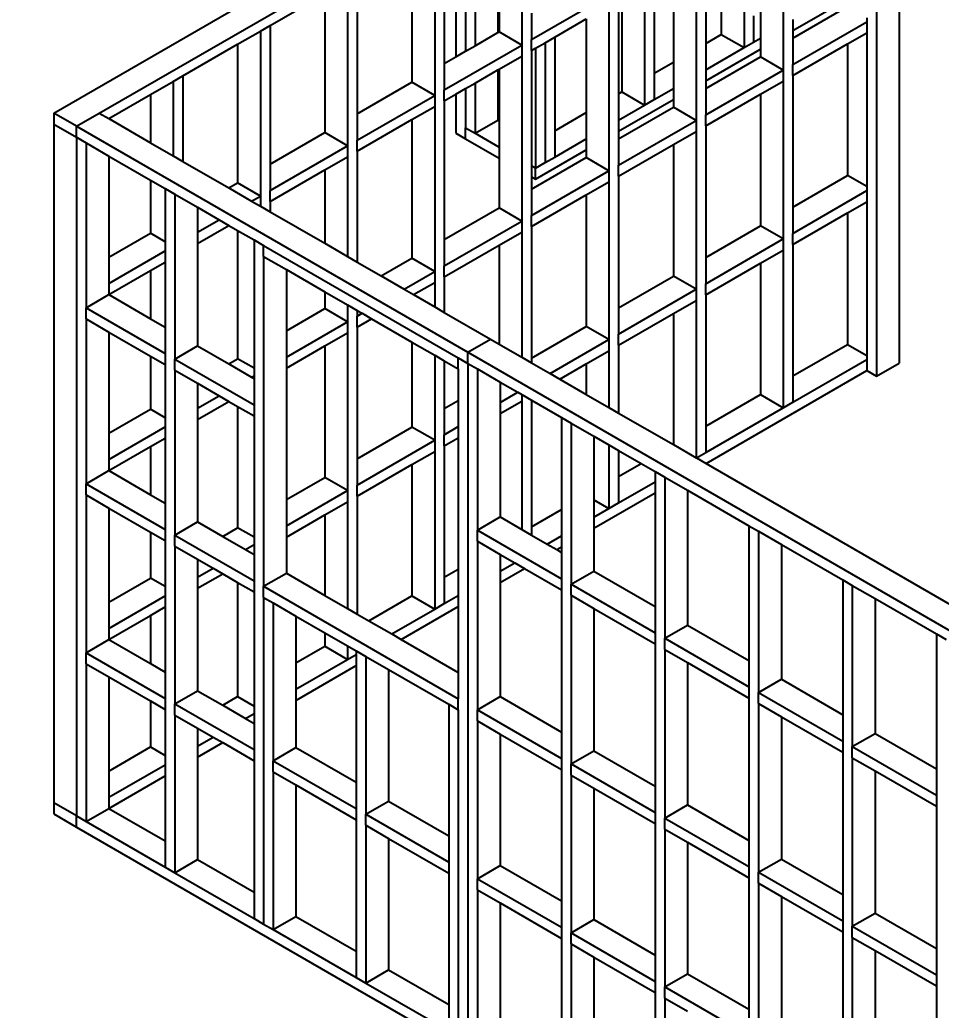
# Model space of a CAD drawing. Header units: millimetres. Extents: x 19458 to 19801, y 4351 to 4752.
# Drawn here: x 19520.504 to 19523.081, y 4519.779 to 4522.548 of the extents above; entities that cross this region are included whole.
import ezdxf

# ---------------------------------------------------------------- set-up
doc = ezdxf.new("R2010")
doc.units = ezdxf.units.MM
for name, color, linetype in [('cotas', 1, 'Continuous'), ('cotas @ 400', 1, 'Continuous'), ('cotas @ 500', 1, 'Continuous')]:
    doc.layers.add(name, color=color, linetype=linetype)
doc.styles.add('century gothic', font='GOTHIC.TTF')
doc.styles.add('COTAS SMC', font='GOTHIC.TTF')
doc.dimstyles.new('ANOTATIVE 100 SMCONSTRUCCIONES', dxfattribs={"dimscale": 0, "dimtxt": 0.18, "dimasz": 0.15, "dimexe": 0.18, "dimexo": 0.09, "dimgap": 0.1, "dimtad": 1, "dimzin": 0, "dimdsep": 46, "dimtxsty": 'century gothic', "dimblk1": 'FLECHA1', "dimblk2": 'FLECHA1', "dimsah": 1, "dimcen": 0.18, "dimdle": 0.075, "dimclrd": 1, "dimclre": 1, "dimclrt": 2, "dimaunit": 1, "dimadec": 0, "dimazin": 0, "dimtfac": 0.75, "dimtix": 1, "dimtmove": 2, "dimatfit": 3, "dimfxl": 0.09, "dimtvp": 1.5, "dimtfill": 1, "dimtolj": 1, "dimtzin": 0, "dimarcsym": 0})
doc.dimstyles.new('PIES SMCONSTRUCCIONES', dxfattribs={"dimscale": 0, "dimtxt": 0.18, "dimasz": 0.2, "dimexe": 0.18, "dimexo": 0, "dimgap": 0.1, "dimtad": 1, "dimdec": 0, "dimlfac": 39.370079, "dimzin": 0, "dimdsep": 46, "dimlunit": 4, "dimtxsty": 'COTAS SMC', "dimblk1": 'FLECHA1', "dimblk2": 'FLECHA1', "dimsah": 1, "dimcen": 0.2, "dimdle": 0.075, "dimclrd": 1, "dimclre": 1, "dimclrt": 2, "dimaunit": 1, "dimadec": 0, "dimazin": 0, "dimtfac": 0.75, "dimtdec": 0, "dimtix": 1, "dimtmove": 2, "dimatfit": 3, "dimfxl": 0.09, "dimtvp": 1.5, "dimtfill": 1, "dimtolj": 1, "dimtzin": 0, "dimarcsym": 0})

# ---------------------------------------------------------------- blocks, each defined once
blk = doc.blocks.new('FLECHA1')
at = {"color": 4}
blk.add_line((-0.246176, -0.248081), (0.248081, 0.25), dxfattribs=at)
at = {"color": 1}
blk.add_line((-1, 0), (0.496162, 0), dxfattribs=at)
blk = doc.blocks.new('*D1729')
at = {"layer": 'cotas', "color": 1, "lineweight": -2, "transparency": 16777216}
for p, q in [((19614.326, 4625.8448), (19614.326, 4700.8448)), ((19570.9836, 4550.8448), (19524.326, 4550.8448)), ((19614.326, 4548.4298), (19614.326, 4550.8448)), ((19570.5339, 4548.4298), (19524.326, 4548.4298)), ((19614.326, 4473.4298), (19614.326, 4398.4298))]:
    blk.add_line(p, q, dxfattribs=at)
at = {"layer": 'Defpoints', "color": 0, "transparency": 16777216}
for p in [(19614.326, 4550.8448), (19615.9836, 4550.8448), (19615.5339, 4548.4298)]:
    blk.add_point(p, dxfattribs=at)
at = {"layer": 'cotas', "color": 1, "lineweight": -2, "transparency": 16777216, "xscale": 75, "yscale": 75, "zscale": 75}
for p, rotation in [((19614.326, 4550.8448), 270), ((19614.326, 4548.4298), 90)]:
    blk.add_blockref('FLECHA1', p, dxfattribs=dict(at, rotation=rotation))
at = {"layer": 'cotas', "color": 2, "transparency": 16777216, "insert": (19517.3376, 4549.6373), "char_height": 90, "attachment_point": 5, "rotation": 90, "style": 'century gothic', "bg_fill": 3, "box_fill_scale": 1.1, "bg_fill_color": 256, "bg_fill_true_color": 13158600, "bg_fill_transparency": 0}
blk.add_mtext('\\A1;2.42', dxfattribs=at)
blk = doc.blocks.new('*D1781')
at = {"layer": 'cotas', "color": 1, "lineweight": -2, "transparency": 16777216}
for p, q in [((19614.326, 4610.8448), (19614.326, 4670.8448)), ((19579.9836, 4550.8448), (19542.326, 4550.8448)), ((19614.326, 4548.4298), (19614.326, 4550.8448)), ((19579.5339, 4548.4298), (19542.326, 4548.4298)), ((19614.326, 4488.4298), (19614.326, 4428.4298))]:
    blk.add_line(p, q, dxfattribs=at)
at = {"layer": 'Defpoints', "color": 0, "transparency": 16777216}
for p in [(19614.326, 4550.8448), (19615.9836, 4550.8448), (19615.5339, 4548.4298)]:
    blk.add_point(p, dxfattribs=at)
at = {"layer": 'cotas', "color": 1, "lineweight": -2, "transparency": 16777216, "xscale": 60, "yscale": 60, "zscale": 60}
for p, rotation in [((19614.326, 4550.8448), 270), ((19614.326, 4548.4298), 90)]:
    blk.add_blockref('FLECHA1', p, dxfattribs=dict(at, rotation=rotation))
at = {"layer": 'cotas', "color": 2, "transparency": 16777216, "insert": (19536.7353, 4549.6373), "char_height": 72, "attachment_point": 5, "rotation": 90, "style": 'century gothic', "bg_fill": 3, "box_fill_scale": 1.1, "bg_fill_color": 256, "bg_fill_true_color": 13158600, "bg_fill_transparency": 0}
blk.add_mtext('\\A1;2.42', dxfattribs=at)
blk = doc.blocks.new('*D1784')
at = {"layer": 'cotas', "color": 1, "lineweight": -2, "transparency": 16777216}
for p, q in [((19620.0128, 4651.7533), (19620.0128, 4751.7533)), ((19620.4168, 4551.7533), (19530.0128, 4551.7533)), ((19620.0128, 4550.5333), (19620.0128, 4551.7533)), ((19620.4168, 4550.5333), (19530.0128, 4550.5333)), ((19620.0128, 4450.5333), (19620.0128, 4350.5333))]:
    blk.add_line(p, q, dxfattribs=at)
at = {"layer": 'Defpoints', "color": 0, "transparency": 16777216}
for p in [(19620.0128, 4551.7533), (19620.4168, 4551.7533), (19620.4168, 4550.5333)]:
    blk.add_point(p, dxfattribs=at)
at = {"layer": 'cotas', "color": 1, "lineweight": -2, "transparency": 16777216, "xscale": 100, "yscale": 100, "zscale": 100}
for p, rotation in [((19620.0128, 4551.7533), 270), ((19620.0128, 4550.5333), 90)]:
    blk.add_blockref('FLECHA1', p, dxfattribs=dict(at, rotation=rotation))
at = {"layer": 'cotas', "color": 2, "transparency": 16777216, "insert": (19523.8809, 4551.1433), "char_height": 90, "attachment_point": 5, "rotation": 90, "style": 'COTAS SMC', "bg_fill": 3, "box_fill_scale": 1.1, "bg_fill_color": 256, "bg_fill_true_color": 13158600, "bg_fill_transparency": 0}
blk.add_mtext("\\A1;4'", dxfattribs=at)
blk = doc.blocks.new('*D1834')
at = {"layer": 'cotas', "color": 1, "lineweight": -2, "transparency": 16777216}
for p, q in [((19620.0128, 4631.7533), (19620.0128, 4711.7533)), ((19620.4168, 4551.7533), (19548.0128, 4551.7533)), ((19620.0128, 4550.5333), (19620.0128, 4551.7533)), ((19620.4168, 4550.5333), (19548.0128, 4550.5333)), ((19620.0128, 4470.5333), (19620.0128, 4390.5333))]:
    blk.add_line(p, q, dxfattribs=at)
at = {"layer": 'Defpoints', "color": 0, "transparency": 16777216}
for p in [(19620.0128, 4551.7533), (19620.4168, 4551.7533), (19620.4168, 4550.5333)]:
    blk.add_point(p, dxfattribs=at)
at = {"layer": 'cotas', "color": 1, "lineweight": -2, "transparency": 16777216, "xscale": 80, "yscale": 80, "zscale": 80}
for p, rotation in [((19620.0128, 4551.7533), 270), ((19620.0128, 4550.5333), 90)]:
    blk.add_blockref('FLECHA1', p, dxfattribs=dict(at, rotation=rotation))
at = {"layer": 'cotas', "color": 2, "transparency": 16777216, "insert": (19543.1073, 4551.1433), "char_height": 72, "attachment_point": 5, "rotation": 90, "style": 'COTAS SMC', "bg_fill": 3, "box_fill_scale": 1.1, "bg_fill_color": 256, "bg_fill_true_color": 13158600, "bg_fill_transparency": 0}
blk.add_mtext("\\A1;4'", dxfattribs=at)
blk = doc.blocks.new('ISO GENERAL')
at = {"color": 250}
for p, q in [((-5.029, -0.3246), (-2.882, 0.9149)), ((-2.8552, 0.8683), (-2.8552, -1.0602)), ((-3.8471, 0.3267), (-3.8471, -0.1344)), ((-3.1159, 0.2567), (-3.1159, -0.2043)), ((-4.0045, 0.2358), (-4.0045, -0.1518)), ((-4.0639, 0.2015), (-4.0639, -0.1861)), ((-4.0314, 0.2203), (-4.0314, -0.1673)), ((-4.0908, 0.186), (-4.0908, -0.2751)), ((-3.2256, 0.1934), (-3.2256, -0.1417)), ((-4.1544, 0.1492), (-4.1544, -0.2384)), ((-3.2893, 0.1566), (-3.2893, -0.105)), ((-3.3596, 0.116), (-3.3596, -0.345)), ((-3.3327, 0.1315), (-3.3327, -0.1301)), ((-4.3077, 0.0608), (-4.3077, -0.3268)), ((-3.9776, 0.06), (-3.9776, -0.1363)), ((-3.4232, 0.0793), (-3.4232, -0.1823)), ((-2.7915, 0.0779), (-2.7915, -1.0235)), ((-4.3345, 0.0453), (-4.3345, -0.4158)), ((-3.5039, 0.0327), (-3.5039, -0.3024)), ((-3.477, 0.0482), (-3.477, -0.2134)), ((-4.5514, -0.0799), (-4.3982, 0.0085)), ((-4.3982, 0.0085), (-4.3982, -0.3791)), ((-3.914, 0.0233), (-3.914, -0.0995)), ((-3.9107, 0.0214), (-3.9107, -0.0976)), ((-3.8202, -0.1189), (-3.6033, 0.0063)), ((-3.6033, -0.0247), (-3.6033, -0.4858)), ((-3.5765, -0.0092), (-3.5765, -0.2708)), ((-3.5675, -0.004), (-3.5675, -0.2656)), ((-3.089, -0.0939), (-2.9358, -0.0054)), ((-3.089, -0.1153), (-2.9358, -0.0269)), ((-5.1562, -0.3246), (-4.6427, -0.0282)), ((-3.8202, -0.0454), (-3.8202, -0.1189)), ((-3.1988, -0.0527), (-3.1988, -0.1262)), ((-3.1795, -0.0416), (-3.1795, -0.1151)), ((-4.5783, -0.0955), (-4.5514, -0.0799)), ((-4.5514, -0.0799), (-4.5514, -0.4675)), ((-3.7552, -0.1124), (-3.667, -0.0614)), ((-3.667, -0.0614), (-3.667, -0.323)), ((-3.089, -0.0628), (-3.089, -0.0939)), ((-3.089, -0.1888), (-2.882, -0.0693)), ((-2.882, -0.0579), (-2.882, -0.0693)), ((-2.882, -0.0693), (-2.882, -0.1003)), ((-4.6419, -0.1322), (-4.5783, -0.0955)), ((-4.5783, -0.0955), (-4.5783, -0.5565)), ((-3.9776, -0.1363), (-3.914, -0.0995)), ((-3.914, -0.0995), (-3.9107, -0.0976)), ((-3.8471, -0.1344), (-3.9107, -0.0976)), ((-3.3327, -0.1301), (-3.2893, -0.105)), ((-3.2893, -0.105), (-3.2256, -0.1417)), ((-3.089, -0.0939), (-3.089, -0.1153)), ((-2.9358, -0.1314), (-2.882, -0.1003)), ((-2.882, -0.1003), (-2.882, -0.5301)), ((-4.7951, -0.2207), (-4.6419, -0.1322)), ((-4.6419, -0.1322), (-4.6419, -0.5198)), ((-4.0639, -0.2596), (-3.8471, -0.1344)), ((-4.0045, -0.1518), (-3.9776, -0.1363)), ((-3.8471, -0.1344), (-3.8471, -0.1654)), ((-3.8202, -0.1499), (-3.8202, -0.1189)), ((-3.809, -0.1434), (-3.7821, -0.1279)), ((-3.7821, -0.1279), (-3.7552, -0.1124)), ((-3.7821, -0.1279), (-3.7821, -0.463)), ((-3.7552, -0.1124), (-3.7552, -0.374)), ((-3.3327, -0.1301), (-3.3327, -0.2035)), ((-3.2256, -0.1417), (-3.1988, -0.1262)), ((-3.1988, -0.1262), (-3.1795, -0.1151)), ((-3.1795, -0.1151), (-3.1795, -0.1461)), ((-3.089, -0.1153), (-3.089, -0.1888)), ((-3.089, -0.2198), (-2.9358, -0.1314)), ((-2.9358, -0.1314), (-2.9358, -0.499)), ((-4.0314, -0.1673), (-4.0045, -0.1518)), ((-3.9107, -0.2021), (-3.8471, -0.1654)), ((-3.8471, -0.1654), (-3.8471, -0.6265)), ((-3.8202, -0.1499), (-3.809, -0.1434)), ((-3.8202, -0.1499), (-3.8202, -0.472)), ((-3.809, -0.1434), (-3.809, -0.4785)), ((-3.3327, -0.2035), (-3.2256, -0.1417)), ((-3.3327, -0.2346), (-3.1795, -0.1461)), ((-3.1795, -0.1461), (-3.1795, -0.1676)), ((-4.0639, -0.1861), (-4.0314, -0.1673)), ((-4.0639, -0.1861), (-4.0639, -0.2596)), ((-3.477, -0.2134), (-3.4232, -0.1823)), ((-3.4232, -0.1823), (-3.4232, -0.2558)), ((-3.3327, -0.256), (-3.1795, -0.1676)), ((-3.1159, -0.2043), (-3.1795, -0.1676)), ((-3.089, -0.2198), (-3.089, -0.1888)), ((-4.822, -0.2362), (-4.7951, -0.2207)), ((-4.7951, -0.2207), (-4.7951, -0.4596)), ((-3.9776, -0.2408), (-3.914, -0.204)), ((-3.914, -0.204), (-3.9107, -0.2021)), ((-3.914, -0.204), (-3.914, -0.3444)), ((-3.9107, -0.2021), (-3.9107, -0.3463)), ((-3.477, -0.2134), (-3.477, -0.2868)), ((-3.3327, -0.2035), (-3.3327, -0.2346)), ((-3.3327, -0.3295), (-3.1159, -0.2043)), ((-3.1159, -0.2043), (-3.1159, -0.2354)), ((-3.089, -0.2198), (-3.089, -0.5875)), ((-4.8856, -0.2729), (-4.822, -0.2362)), ((-4.822, -0.2362), (-4.822, -0.4441)), ((-4.3077, -0.3268), (-4.1544, -0.2384)), ((-4.0908, -0.2751), (-4.1544, -0.2384)), ((-4.0045, -0.2563), (-3.9776, -0.2408)), ((-3.9776, -0.2408), (-3.9776, -0.3811)), ((-3.3327, -0.2346), (-3.3327, -0.256)), ((-3.1795, -0.2721), (-3.1159, -0.2354)), ((-3.1159, -0.2354), (-3.1159, -0.6765)), ((-5.0021, -0.3402), (-4.8856, -0.2729)), ((-4.8856, -0.2729), (-4.8856, -0.4074)), ((-4.3077, -0.4003), (-4.0908, -0.2751)), ((-4.0908, -0.2751), (-4.0908, -0.3061)), ((-4.0639, -0.2906), (-4.0639, -0.2596)), ((-4.0639, -0.2906), (-4.0314, -0.2718)), ((-4.0314, -0.2718), (-4.0045, -0.2563)), ((-4.0314, -0.2718), (-4.0314, -0.3811)), ((-4.0045, -0.2563), (-4.0045, -0.3656)), ((-3.5765, -0.2708), (-3.5675, -0.2656)), ((-3.5765, -0.2708), (-3.5765, -0.3443)), ((-3.5675, -0.2656), (-3.5039, -0.3024)), ((-3.477, -0.2868), (-3.4232, -0.2558)), ((-3.4232, -0.2558), (-3.4232, -0.2868)), ((-3.3327, -0.256), (-3.3327, -0.3295)), ((-3.3327, -0.3606), (-3.1795, -0.2721)), ((-3.1795, -0.2721), (-3.1795, -0.6398)), ((-4.0639, -0.2906), (-4.0639, -0.6782)), ((-3.5765, -0.3753), (-3.4232, -0.2868)), ((-3.5765, -0.3443), (-3.5039, -0.3024)), ((-3.5039, -0.3024), (-3.477, -0.2868)), ((-3.4232, -0.2868), (-3.4232, -0.3083)), ((-5.0926, -0.3614), (-5.1562, -0.3246)), ((-5.1562, -0.3246), (-5.1562, -0.3557)), ((-5.0926, -0.3614), (-5.029, -0.3246)), ((-5.029, -0.3246), (-5.0021, -0.3402)), ((-4.3077, -0.3268), (-4.3077, -0.4003)), ((-4.1544, -0.3429), (-4.0908, -0.3061)), ((-4.0908, -0.3061), (-4.0908, -0.7672)), ((-3.7552, -0.374), (-3.667, -0.323)), ((-3.667, -0.323), (-3.667, -0.3965)), ((-3.5765, -0.3968), (-3.4232, -0.3083)), ((-3.3596, -0.345), (-3.4232, -0.3083)), ((-3.3327, -0.3606), (-3.3327, -0.3295)), ((-5.1562, -0.3557), (-5.0926, -0.3924)), ((-5.1562, -0.3557), (-5.1562, -2.2532)), ((-5.0021, -0.3402), (-4.8856, -0.4074)), ((-4.3077, -0.4313), (-4.1544, -0.3429)), ((-4.1544, -0.3429), (-4.1544, -0.7305)), ((-3.9776, -0.3811), (-3.914, -0.3444)), ((-3.914, -0.3444), (-3.9107, -0.3463)), ((-3.9107, -0.3463), (-3.9107, -0.4198)), ((-3.5765, -0.3443), (-3.5765, -0.3753)), ((-3.5765, -0.4702), (-3.3596, -0.345)), ((-3.3596, -0.345), (-3.3596, -0.3761)), ((-5.0926, -0.3924), (-5.0926, -0.3614)), ((-5.0926, -0.3614), (-3.998, -0.9934)), ((-4.5514, -0.4675), (-4.3982, -0.3791)), ((-4.3345, -0.4158), (-4.3982, -0.3791)), ((-4.0314, -0.3811), (-4.0045, -0.3967)), ((-4.0045, -0.3656), (-3.9776, -0.3811)), ((-4.0045, -0.3967), (-4.0045, -0.3656)), ((-3.9776, -0.3811), (-3.9107, -0.4198)), ((-3.7552, -0.374), (-3.7552, -0.4475)), ((-3.5765, -0.3753), (-3.5765, -0.3968)), ((-3.4232, -0.4128), (-3.3596, -0.3761)), ((-3.3596, -0.3761), (-3.3596, -0.8172)), ((-3.3327, -0.3606), (-3.3327, -0.7282)), ((-5.0926, -0.3924), (-5.0926, -2.2899)), ((-5.0926, -0.3924), (-5.0657, -0.4079)), ((-5.0657, -0.4079), (-5.0657, -0.869)), ((-5.0657, -0.4079), (-5.0021, -0.4447)), ((-4.8856, -0.4074), (-4.822, -0.4441)), ((-4.3077, -0.4313), (-4.3077, -0.4003)), ((-4.0045, -0.3967), (-3.9107, -0.4508)), ((-3.7552, -0.4475), (-3.667, -0.3965)), ((-3.667, -0.3965), (-3.667, -0.4275)), ((-3.5765, -0.3968), (-3.5765, -0.4702)), ((-3.5765, -0.5013), (-3.4232, -0.4128)), ((-3.4232, -0.4128), (-3.4232, -0.7805)), ((-4.5514, -0.541), (-4.3345, -0.4158)), ((-4.3345, -0.4158), (-4.3345, -0.4468)), ((-4.3077, -0.4313), (-4.3077, -0.7411)), ((-3.9107, -0.4198), (-3.9107, -0.4508)), ((-3.809, -0.5095), (-3.667, -0.4275)), ((-3.667, -0.4275), (-3.667, -0.449)), ((-5.0021, -0.4447), (-5.0021, -0.7277)), ((-5.0021, -0.4447), (-4.8856, -0.5119)), ((-4.822, -0.4441), (-4.7951, -0.4596)), ((-4.7951, -0.4596), (-4.6664, -0.534)), ((-4.5514, -0.4675), (-4.5514, -0.541)), ((-4.3982, -0.4836), (-4.3345, -0.4468)), ((-4.3345, -0.4468), (-4.3345, -0.7256)), ((-3.9107, -0.4508), (-3.9107, -0.5897)), ((-3.8202, -0.5375), (-3.667, -0.449)), ((-3.809, -0.4785), (-3.7821, -0.463)), ((-3.7821, -0.463), (-3.7552, -0.4475)), ((-3.6033, -0.4858), (-3.667, -0.449)), ((-3.5765, -0.5013), (-3.5765, -0.4702)), ((-4.5514, -0.572), (-4.3982, -0.4836)), ((-4.3982, -0.4836), (-4.3982, -0.6888)), ((-3.809, -0.4785), (-3.8202, -0.472)), ((-3.8202, -0.472), (-3.8202, -0.5031)), ((-3.8202, -0.611), (-3.6033, -0.4858)), ((-3.809, -0.5095), (-3.809, -0.4785)), ((-3.6033, -0.4858), (-3.6033, -0.5168)), ((-4.8856, -0.5119), (-4.8856, -0.6605)), ((-4.8856, -0.5119), (-4.8444, -0.5357)), ((-4.6664, -0.534), (-4.6419, -0.5198)), ((-4.5783, -0.5565), (-4.6419, -0.5198)), ((-3.8202, -0.5031), (-3.809, -0.5095)), ((-3.8202, -0.5031), (-3.8202, -0.5375)), ((-3.667, -0.5535), (-3.6033, -0.5168)), ((-3.6033, -0.5168), (-3.6033, -0.9579)), ((-3.5765, -0.5013), (-3.5765, -0.8689)), ((-3.089, -0.5875), (-2.9358, -0.499)), ((-2.882, -0.5301), (-2.9358, -0.499)), ((-4.8444, -0.5357), (-4.8175, -0.5512)), ((-4.8444, -0.5357), (-4.8444, -0.6843)), ((-4.8175, -0.5512), (-4.8175, -1.0123)), ((-4.8175, -0.5512), (-4.7539, -0.588)), ((-4.6664, -0.534), (-4.6028, -0.5707)), ((-4.5514, -0.572), (-4.5514, -0.541)), ((-3.8202, -0.5375), (-3.8202, -0.611)), ((-3.8202, -0.642), (-3.667, -0.5535)), ((-3.667, -0.5535), (-3.667, -0.9212)), ((-3.089, -0.661), (-2.882, -0.5415)), ((-2.882, -0.5301), (-2.882, -0.5415)), ((-2.882, -0.5415), (-2.882, -0.5725)), ((-4.6028, -0.5707), (-4.5783, -0.5565)), ((-4.6028, -0.5707), (-4.5783, -0.5848)), ((-4.5783, -0.5565), (-4.5783, -0.5848)), ((-4.5514, -0.572), (-4.5514, -0.6004)), ((-2.9358, -0.6036), (-2.882, -0.5725)), ((-2.882, -0.5725), (-2.882, -1.0023)), ((-4.7539, -0.588), (-4.7539, -0.6579)), ((-4.7539, -0.588), (-4.6933, -0.6229)), ((-4.5783, -0.5848), (-4.5514, -0.6004)), ((-4.5514, -0.6004), (-4.3982, -0.6888)), ((-4.0639, -0.6782), (-3.9107, -0.5897)), ((-3.8471, -0.6265), (-3.9107, -0.5897)), ((-3.089, -0.5875), (-3.089, -0.661)), ((-3.089, -0.692), (-2.9358, -0.6036)), ((-2.9358, -0.6036), (-2.9358, -0.9712)), ((-4.7539, -0.6579), (-4.6933, -0.6229)), ((-4.6933, -0.6229), (-4.6664, -0.6385)), ((-4.0639, -0.7517), (-3.8471, -0.6265)), ((-3.8471, -0.6265), (-3.8471, -0.6575)), ((-3.8202, -0.642), (-3.8202, -0.611)), ((-5.0021, -0.7277), (-4.8856, -0.6605)), ((-4.8444, -0.6843), (-4.8856, -0.6605)), ((-4.7539, -0.689), (-4.6664, -0.6385)), ((-4.7539, -0.6579), (-4.7539, -0.689)), ((-4.6664, -0.6385), (-4.6419, -0.6526)), ((-4.6419, -0.6526), (-4.6419, -1.0119)), ((-4.6419, -0.6526), (-4.5962, -0.679)), ((-3.9107, -0.6943), (-3.8471, -0.6575)), ((-3.8471, -0.6575), (-3.8471, -1.007)), ((-3.8202, -0.642), (-3.8202, -1.0097)), ((-3.3327, -0.7282), (-3.1795, -0.6398)), ((-3.1159, -0.6765), (-3.1795, -0.6398)), ((-3.089, -0.692), (-3.089, -0.661)), ((-4.8444, -0.6843), (-4.8444, -0.7102)), ((-4.7539, -0.689), (-4.7539, -0.9756)), ((-4.5962, -0.679), (-4.5693, -0.6945)), ((-4.5962, -0.679), (-4.5962, -1.0383)), ((-4.3982, -0.6888), (-4.3345, -0.7256)), ((-4.0639, -0.6782), (-4.0639, -0.7517)), ((-3.3327, -0.8017), (-3.1159, -0.6765)), ((-3.1159, -0.6765), (-3.1159, -0.7075)), ((-3.089, -0.692), (-3.089, -1.0597)), ((-5.0021, -0.8012), (-4.8444, -0.7102)), ((-4.8444, -0.7102), (-4.8444, -0.7412)), ((-4.5693, -0.6945), (-4.0249, -1.0089)), ((-4.5693, -0.7255), (-4.5693, -0.6945)), ((-4.0639, -0.7827), (-3.9107, -0.6943)), ((-3.9107, -0.6943), (-3.9107, -0.9703)), ((-3.1795, -0.7443), (-3.1159, -0.7075)), ((-3.1159, -0.7075), (-3.1159, -1.1487)), ((-5.0021, -0.7277), (-5.0021, -0.8012)), ((-4.8856, -0.765), (-4.8444, -0.7412)), ((-4.8444, -0.7412), (-4.8444, -0.9233)), ((-4.5693, -0.7255), (-4.5693, -1.6477)), ((-4.5693, -0.7255), (-4.5057, -0.7623)), ((-4.3345, -0.7256), (-4.3077, -0.7411)), ((-4.3077, -0.7411), (-4.2402, -0.78)), ((-4.2402, -0.78), (-4.1544, -0.7305)), ((-4.0908, -0.7672), (-4.1544, -0.7305)), ((-3.3327, -0.7282), (-3.3327, -0.8017)), ((-3.3327, -0.8327), (-3.1795, -0.7443)), ((-3.1795, -0.7443), (-3.1795, -1.1119)), ((-5.0021, -0.8323), (-4.8856, -0.765)), ((-4.8856, -0.765), (-4.8856, -0.8995)), ((-4.5057, -0.7623), (-4.5057, -0.9333)), ((-4.5057, -0.7623), (-4.3982, -0.8244)), ((-4.1766, -0.8167), (-4.0908, -0.7672)), ((-4.0908, -0.7672), (-4.0908, -0.7982)), ((-4.0639, -0.7827), (-4.0639, -0.7517)), ((-5.0021, -0.8012), (-5.0021, -0.8323)), ((-4.2402, -0.78), (-4.1766, -0.8167)), ((-4.1497, -0.8323), (-4.0908, -0.7982)), ((-4.0908, -0.7982), (-4.0908, -0.8663)), ((-4.0639, -0.7827), (-4.0639, -0.8818)), ((-3.5765, -0.8689), (-3.4232, -0.7805)), ((-3.3596, -0.8172), (-3.4232, -0.7805)), ((-3.3327, -0.8327), (-3.3327, -0.8017)), ((-4.3982, -0.8244), (-4.3982, -0.8712)), ((-4.3982, -0.8244), (-4.3345, -0.8611)), ((-4.1766, -0.8167), (-4.1497, -0.8323)), ((-3.5765, -0.9424), (-3.3596, -0.8172)), ((-3.3596, -0.8172), (-3.3596, -0.8483)), ((-5.0657, -0.869), (-5.0021, -0.8323)), ((-5.0021, -0.8323), (-4.8856, -0.8995)), ((-4.1497, -0.8323), (-4.0908, -0.8663)), ((-3.4232, -0.885), (-3.3596, -0.8483)), ((-3.3596, -0.8483), (-3.3596, -1.2884)), ((-3.3327, -0.8327), (-3.3327, -1.2004)), ((-5.0657, -0.9), (-5.0657, -0.869)), ((-5.0657, -0.869), (-4.8444, -0.9968)), ((-4.5057, -0.9333), (-4.3982, -0.8712)), ((-4.3345, -0.9079), (-4.3982, -0.8712)), ((-4.3345, -0.8611), (-4.3345, -0.9079)), ((-4.3345, -0.8611), (-4.3077, -0.8766)), ((-4.3077, -0.8766), (-4.3077, -0.8924)), ((-4.3077, -0.8766), (-4.294, -0.8845)), ((-4.3077, -0.8924), (-4.294, -0.8845)), ((-4.294, -0.8845), (-4.2671, -0.9)), ((-4.0908, -0.8663), (-4.0639, -0.8818)), ((-4.0639, -0.8818), (-3.9343, -0.9566)), ((-3.5765, -0.8689), (-3.5765, -0.9424)), ((-3.5765, -0.9735), (-3.4232, -0.885)), ((-3.4232, -0.885), (-3.4232, -1.2517)), ((-5.0657, -0.9), (-5.0021, -0.9368)), ((-5.0657, -0.9), (-5.0657, -1.3611)), ((-4.8856, -0.8995), (-4.8444, -0.9233)), ((-4.5057, -1.0067), (-4.3345, -0.9079)), ((-4.3345, -0.9079), (-4.3345, -0.9389)), ((-4.3077, -0.9234), (-4.3077, -0.8924)), ((-4.3077, -0.9234), (-4.2671, -0.9)), ((-4.2671, -0.9), (-4.1544, -0.9651)), ((-5.0021, -0.9368), (-5.0021, -1.2198)), ((-5.0021, -0.9368), (-4.8856, -1.004)), ((-4.8444, -0.9233), (-4.8444, -0.9968)), ((-4.5057, -0.9333), (-4.5057, -1.0067)), ((-4.3982, -0.9757), (-4.3345, -0.9389)), ((-4.3345, -0.9389), (-4.3345, -1.3801)), ((-4.3077, -0.9234), (-4.3077, -1.2911)), ((-3.8202, -1.0097), (-3.667, -0.9212)), ((-3.6033, -0.9579), (-3.667, -0.9212)), ((-4.1544, -0.9651), (-4.1544, -1.2026)), ((-4.1544, -0.9651), (-4.0908, -1.0018)), ((-3.998, -0.9934), (-3.9343, -0.9566)), ((-3.9343, -0.9566), (-3.9107, -0.9703)), ((-3.7677, -1.0528), (-3.6033, -0.9579)), ((-3.6033, -0.9579), (-3.6033, -0.989)), ((-3.5765, -0.9735), (-3.5765, -0.9424)), ((-4.8444, -0.9968), (-4.8444, -1.0278)), ((-4.8175, -1.0123), (-4.7539, -0.9756)), ((-4.7539, -0.9756), (-4.6664, -1.0261)), ((-4.5057, -1.0378), (-4.3982, -0.9757)), ((-4.3982, -0.9757), (-4.3982, -1.3434)), ((-3.998, -1.0244), (-3.998, -0.9934)), ((-3.998, -0.9934), (-2.3985, -1.9168)), ((-3.9107, -0.9703), (-3.8471, -1.007)), ((-3.667, -1.0257), (-3.6033, -0.989)), ((-3.6033, -0.989), (-3.6033, -1.1477)), ((-3.5765, -0.9735), (-3.5765, -1.1632)), ((-3.089, -1.0597), (-2.9358, -0.9712)), ((-2.9358, -0.9712), (-2.882, -1.0023)), ((-4.8856, -1.004), (-4.8856, -1.1526)), ((-4.8856, -1.004), (-4.8444, -1.0278)), ((-4.8175, -1.0433), (-4.8175, -1.0123)), ((-4.8175, -1.0123), (-4.5962, -1.1401)), ((-4.6664, -1.0261), (-4.6419, -1.0119)), ((-4.5962, -1.0383), (-4.6419, -1.0119)), ((-4.5057, -1.0067), (-4.5057, -1.0378)), ((-4.0908, -1.0018), (-4.0639, -1.0173)), ((-4.0908, -1.0018), (-4.0908, -1.2394)), ((-4.0639, -1.0173), (-4.0249, -1.0399)), ((-4.0639, -1.0173), (-4.0639, -1.1504)), ((-4.0249, -1.0089), (-3.998, -1.0244)), ((-4.0249, -1.0399), (-4.0249, -1.0089)), ((-3.998, -1.0244), (-3.998, -2.9219)), ((-3.998, -1.0244), (-3.9711, -1.0399)), ((-3.8471, -1.007), (-3.8202, -1.0225)), ((-3.8202, -1.0097), (-3.8202, -1.0225)), ((-3.8202, -1.0225), (-3.7677, -1.0528)), ((-3.089, -1.1332), (-2.882, -1.0137)), ((-2.882, -1.0023), (-2.882, -1.0137)), ((-2.882, -1.0137), (-2.882, -1.0447)), ((-2.8552, -1.0602), (-2.7915, -1.0235)), ((-4.8444, -1.0278), (-4.8444, -1.1764)), ((-4.8175, -1.0433), (-4.7539, -1.0801)), ((-4.8175, -1.0433), (-4.8175, -1.5044)), ((-4.6664, -1.0261), (-4.6028, -1.0628)), ((-4.5962, -1.0383), (-4.5962, -1.059)), ((-4.5057, -1.0378), (-4.5057, -1.4054)), ((-4.0249, -1.0399), (-4.0249, -1.1278)), ((-3.9711, -1.0399), (-3.9075, -1.0766)), ((-3.9711, -1.0399), (-3.9711, -1.4906)), ((-3.7408, -1.0683), (-3.667, -1.0257)), ((-3.667, -1.0257), (-3.667, -1.111)), ((-3.3319, -1.3044), (-2.882, -1.0447)), ((-2.882, -1.0447), (-2.8552, -1.0602)), ((-4.6028, -1.0628), (-4.5962, -1.059)), ((-4.6028, -1.0628), (-4.5962, -1.0666)), ((-4.5962, -1.059), (-4.5962, -1.0666)), ((-4.5962, -1.0666), (-4.5962, -1.1401)), ((-3.9075, -1.0766), (-3.9075, -1.1335)), ((-3.9075, -1.0766), (-3.8582, -1.1051)), ((-3.7677, -1.0528), (-3.7408, -1.0683)), ((-3.7408, -1.0683), (-3.667, -1.111)), ((-3.089, -1.0597), (-3.089, -1.1332)), ((-4.7539, -1.0801), (-4.7539, -1.15)), ((-4.7539, -1.0801), (-4.6933, -1.1151)), ((-3.9075, -1.1335), (-3.8582, -1.1051)), ((-3.8582, -1.1051), (-3.8471, -1.1115)), ((-4.7539, -1.15), (-4.6933, -1.1151)), ((-4.7539, -1.1811), (-4.6664, -1.1306)), ((-4.6933, -1.1151), (-4.6664, -1.1306)), ((-4.6664, -1.1306), (-4.6419, -1.1447)), ((-4.0639, -1.1504), (-4.0249, -1.1278)), ((-4.0249, -1.1278), (-4.0249, -1.2013)), ((-3.9075, -1.1646), (-3.8471, -1.1297)), ((-3.9075, -1.1335), (-3.9075, -1.1646)), ((-3.8471, -1.1115), (-3.8471, -1.1297)), ((-3.8471, -1.1115), (-3.8202, -1.127)), ((-3.8471, -1.1297), (-3.8471, -1.4887)), ((-3.8202, -1.127), (-3.8202, -1.4818)), ((-3.8202, -1.127), (-3.7359, -1.1757)), ((-3.667, -1.111), (-3.6033, -1.1477)), ((-3.3327, -1.2004), (-3.1795, -1.1119)), ((-3.1795, -1.1119), (-3.1159, -1.1487)), ((-3.1159, -1.1487), (-3.089, -1.1332)), ((-5.0021, -1.2198), (-4.8856, -1.1526)), ((-4.8444, -1.1764), (-4.8856, -1.1526)), ((-4.7539, -1.15), (-4.7539, -1.1811)), ((-4.6419, -1.1447), (-4.6419, -1.4841)), ((-4.6419, -1.1447), (-4.5962, -1.1711)), ((-4.5962, -1.1401), (-4.5962, -1.1711)), ((-4.0639, -1.1504), (-4.0639, -1.2239)), ((-3.6033, -1.1477), (-3.5765, -1.1632)), ((-3.3327, -1.2739), (-3.1159, -1.1487)), ((-4.8444, -1.1764), (-4.8444, -1.2023)), ((-4.7539, -1.1811), (-4.7539, -1.4677)), ((-4.5962, -1.1711), (-4.5962, -1.5105)), ((-3.9075, -1.1646), (-3.9075, -1.4539)), ((-3.7359, -1.1757), (-3.709, -1.1912)), ((-3.7359, -1.1757), (-3.7359, -1.4332)), ((-3.5765, -1.1632), (-3.4232, -1.2517)), ((-5.0021, -1.2933), (-4.8444, -1.2023)), ((-4.8444, -1.2023), (-4.8444, -1.2333)), ((-4.3077, -1.2911), (-4.1544, -1.2026)), ((-4.0908, -1.2394), (-4.1544, -1.2026)), ((-4.0639, -1.2239), (-4.0249, -1.2013)), ((-4.0249, -1.2013), (-4.0249, -1.2323)), ((-3.709, -1.1912), (-3.6454, -1.228)), ((-3.709, -1.1912), (-3.709, -1.6419)), ((-3.3327, -1.2004), (-3.3327, -1.2739)), ((-5.0021, -1.2198), (-5.0021, -1.2933)), ((-4.8856, -1.2571), (-4.8444, -1.2333)), ((-4.8444, -1.2333), (-4.8444, -1.4154)), ((-4.3077, -1.3646), (-4.0908, -1.2394)), ((-4.0908, -1.2394), (-4.0908, -1.2704)), ((-4.0639, -1.2549), (-4.0639, -1.2239)), ((-4.0639, -1.2549), (-4.0249, -1.2323)), ((-4.0249, -1.2323), (-4.0249, -1.6)), ((-3.6454, -1.228), (-3.6454, -1.4058)), ((-3.6454, -1.228), (-3.6033, -1.2522)), ((-5.0021, -1.3244), (-4.8856, -1.2571)), ((-4.8856, -1.2571), (-4.8856, -1.3916)), ((-4.1544, -1.3071), (-4.0908, -1.2704)), ((-4.0908, -1.2704), (-4.0908, -1.7116)), ((-4.0639, -1.2549), (-4.0639, -1.6226)), ((-3.6033, -1.2522), (-3.6033, -1.4301)), ((-3.6033, -1.2522), (-3.5765, -1.2677)), ((-3.5765, -1.2677), (-3.5765, -1.3411)), ((-3.5765, -1.2677), (-3.5129, -1.3044)), ((-3.4232, -1.2517), (-3.3596, -1.2884)), ((-5.0021, -1.2933), (-5.0021, -1.3244)), ((-4.3077, -1.2911), (-4.3077, -1.3646)), ((-3.3596, -1.2884), (-3.3588, -1.2889)), ((-3.3588, -1.2889), (-3.3327, -1.2739)), ((-3.3588, -1.2889), (-3.3319, -1.3044)), ((-5.0657, -1.3611), (-5.0021, -1.3244)), ((-5.0021, -1.3244), (-4.8856, -1.3916)), ((-4.3077, -1.3956), (-4.1544, -1.3071)), ((-4.1544, -1.3071), (-4.1544, -1.6748)), ((-3.5765, -1.3411), (-3.5129, -1.3044)), ((-3.5129, -1.3044), (-3.4738, -1.327)), ((-3.4738, -1.327), (-3.4469, -1.3425)), ((-3.4738, -1.327), (-3.4738, -1.3553)), ((-3.3319, -1.3044), (-2.3349, -1.8801)), ((-4.5057, -1.4054), (-4.3982, -1.3434)), ((-4.3345, -1.3801), (-4.3982, -1.3434)), ((-3.5765, -1.3411), (-3.5765, -1.4146)), ((-3.5765, -1.4146), (-3.4738, -1.3553)), ((-3.4738, -1.3553), (-3.4738, -1.3864)), ((-3.4469, -1.3425), (-3.4469, -1.7932)), ((-3.4469, -1.3425), (-3.3833, -1.3793)), ((-5.0657, -1.3921), (-5.0657, -1.3611)), ((-5.0657, -1.3611), (-4.8444, -1.4889)), ((-4.5057, -1.4789), (-4.3345, -1.3801)), ((-4.3345, -1.3801), (-4.3345, -1.4111)), ((-4.3077, -1.3956), (-4.3077, -1.3646)), ((-3.3833, -1.3793), (-3.3833, -1.7565)), ((-3.3833, -1.3793), (-3.2117, -1.4784)), ((-5.0657, -1.3921), (-5.0021, -1.4289)), ((-5.0657, -1.3921), (-5.0657, -1.8333)), ((-4.8856, -1.3916), (-4.8444, -1.4154)), ((-4.5057, -1.4054), (-4.5057, -1.4789)), ((-4.3982, -1.4479), (-4.3345, -1.4111)), ((-4.3345, -1.4111), (-4.3345, -1.7098)), ((-4.3077, -1.3956), (-4.3077, -1.7253)), ((-3.6454, -1.4854), (-3.4738, -1.3864)), ((-3.6454, -1.4058), (-3.6033, -1.4301)), ((-3.6454, -1.4058), (-3.6454, -1.4544)), ((-3.4738, -1.3864), (-3.4738, -1.7042)), ((-5.0021, -1.4289), (-5.0021, -1.692)), ((-5.0021, -1.4289), (-4.8856, -1.4961)), ((-4.8444, -1.4154), (-4.8444, -1.4889)), ((-3.8202, -1.4818), (-3.7359, -1.4332)), ((-3.7359, -1.4332), (-3.7359, -1.5067)), ((-3.6454, -1.4544), (-3.6033, -1.4301)), ((-3.6033, -1.4301), (-3.5765, -1.4146)), ((-4.5057, -1.5099), (-4.3982, -1.4479)), ((-4.3982, -1.4479), (-4.3982, -1.673)), ((-3.9711, -1.4906), (-3.9075, -1.4539)), ((-3.9075, -1.4539), (-3.8471, -1.4887)), ((-3.6454, -1.4544), (-3.6454, -1.4854)), ((-4.8444, -1.4889), (-4.8444, -1.5199)), ((-4.8175, -1.5044), (-4.7539, -1.4677)), ((-4.7539, -1.4677), (-4.6837, -1.5082)), ((-4.6837, -1.5082), (-4.6419, -1.4841)), ((-4.5962, -1.5105), (-4.6419, -1.4841)), ((-4.5057, -1.4789), (-4.5057, -1.5099)), ((-3.9711, -1.4906), (-3.7359, -1.6264)), ((-3.9711, -1.5216), (-3.9711, -1.4906)), ((-3.8471, -1.4887), (-3.8202, -1.5043)), ((-3.8202, -1.4818), (-3.8202, -1.5043)), ((-3.6454, -1.4854), (-3.6454, -1.6052)), ((-3.2117, -1.4784), (-3.1848, -1.4939)), ((-3.2117, -1.4784), (-3.2117, -1.8556)), ((-3.1848, -1.4939), (-3.1848, -1.9446)), ((-3.1848, -1.4939), (-3.1212, -1.5306)), ((-4.8856, -1.4961), (-4.8856, -1.6248)), ((-4.8856, -1.4961), (-4.8444, -1.5199)), ((-4.8444, -1.5199), (-4.8444, -1.6486)), ((-4.8175, -1.5354), (-4.8175, -1.5044)), ((-4.8175, -1.5044), (-4.5962, -1.6322)), ((-4.6837, -1.5082), (-4.62, -1.5449)), ((-4.5962, -1.5105), (-4.5962, -1.5312)), ((-4.5057, -1.5099), (-4.5057, -1.6109)), ((-3.9711, -1.5216), (-3.9075, -1.5584)), ((-3.9711, -1.5216), (-3.9711, -1.9931)), ((-3.8202, -1.5043), (-3.776, -1.5298)), ((-3.776, -1.5298), (-3.7359, -1.5067)), ((-3.7359, -1.5067), (-3.7359, -1.5377)), ((-4.8175, -1.5354), (-4.7539, -1.5722)), ((-4.8175, -1.5354), (-4.8175, -1.9766)), ((-4.62, -1.5449), (-4.5962, -1.5312)), ((-4.62, -1.5449), (-4.5962, -1.5587)), ((-4.5962, -1.5312), (-4.5962, -1.5587)), ((-3.776, -1.5298), (-3.7491, -1.5453)), ((-3.7491, -1.5453), (-3.7359, -1.5377)), ((-3.7491, -1.5453), (-3.7359, -1.5529)), ((-3.7359, -1.5377), (-3.7359, -1.5529)), ((-3.1212, -1.5306), (-3.1212, -1.9078)), ((-3.1212, -1.5306), (-2.9496, -1.6297)), ((-4.7539, -1.5722), (-4.7539, -1.6222)), ((-4.7539, -1.5722), (-4.7105, -1.5972)), ((-4.5962, -1.5587), (-4.5962, -1.6322)), ((-3.9075, -1.5584), (-3.9075, -1.6057)), ((-3.9075, -1.5584), (-3.8665, -1.582)), ((-3.7359, -1.5529), (-3.7359, -1.6264)), ((-4.7539, -1.6222), (-4.7105, -1.5972)), ((-4.7105, -1.5972), (-4.6837, -1.6127)), ((-4.0639, -1.6226), (-4.0249, -1.6)), ((-4.0249, -1.6), (-4.0249, -1.6735)), ((-3.9075, -1.6057), (-3.8665, -1.582)), ((-3.9075, -1.6368), (-3.8396, -1.5976)), ((-3.9075, -1.6057), (-3.9075, -1.6368)), ((-3.8665, -1.582), (-3.8396, -1.5976)), ((-3.8396, -1.5976), (-3.7359, -1.6574)), ((-3.709, -1.6419), (-3.6454, -1.6052)), ((-3.6454, -1.6052), (-3.4738, -1.7042)), ((-5.0021, -1.692), (-4.8856, -1.6248)), ((-4.8444, -1.6486), (-4.8856, -1.6248)), ((-4.7539, -1.6532), (-4.6837, -1.6127)), ((-4.7539, -1.6222), (-4.7539, -1.6532)), ((-4.6837, -1.6127), (-4.6419, -1.6368)), ((-4.5962, -1.6322), (-4.5962, -1.6632)), ((-4.5693, -1.6477), (-4.5057, -1.6109)), ((-4.5057, -1.6109), (-4.3982, -1.673)), ((-4.0639, -1.6226), (-4.0639, -1.696)), ((-3.7359, -1.6264), (-3.7359, -1.6574)), ((-2.9496, -1.6297), (-2.9227, -1.6452)), ((-2.9496, -1.6297), (-2.9496, -2.0069)), ((-4.8444, -1.6486), (-4.8444, -1.6745)), ((-4.7539, -1.6532), (-4.7539, -1.9398)), ((-4.6419, -1.6368), (-4.6419, -1.9563)), ((-4.6419, -1.6368), (-4.5962, -1.6632)), ((-4.5693, -1.6477), (-4.0249, -1.962)), ((-4.5693, -1.6787), (-4.5693, -1.6477)), ((-3.9075, -1.6368), (-3.9075, -1.9563)), ((-3.7359, -1.6574), (-3.7359, -2.0554)), ((-3.709, -1.6419), (-3.4738, -1.7777)), ((-3.709, -1.6729), (-3.709, -1.6419)), ((-2.9227, -1.6452), (-2.9227, -2.0959)), ((-2.9227, -1.6452), (-2.8591, -1.6819)), ((-5.0021, -1.7655), (-4.8444, -1.6745)), ((-4.8444, -1.6745), (-4.8444, -1.7055)), ((-4.5962, -1.6632), (-4.5962, -1.9826)), ((-4.5693, -1.6787), (-4.5425, -1.6942)), ((-4.5693, -1.6787), (-4.5693, -2.5921)), ((-4.3982, -1.673), (-4.3345, -1.7098)), ((-4.2748, -1.7443), (-4.1544, -1.6748)), ((-4.1544, -1.6748), (-4.0908, -1.7116)), ((-4.0639, -1.696), (-4.0249, -1.6735)), ((-4.0249, -1.6735), (-4.0249, -1.7045)), ((-3.709, -1.6729), (-3.6454, -1.7097)), ((-3.709, -1.6729), (-3.709, -2.1444)), ((-2.8591, -1.6819), (-2.8591, -2.0592)), ((-2.8591, -1.6819), (-2.6875, -1.781)), ((-5.0021, -1.692), (-5.0021, -1.7655)), ((-4.8856, -1.7293), (-4.8444, -1.7055)), ((-4.8444, -1.7055), (-4.8444, -1.8876)), ((-4.5425, -1.6942), (-4.5425, -2.1354)), ((-4.5425, -1.6942), (-4.4788, -1.731)), ((-4.3345, -1.7098), (-4.3077, -1.7253)), ((-4.2111, -1.781), (-4.0908, -1.7116)), ((-4.1842, -1.7965), (-4.0249, -1.7045)), ((-4.0908, -1.7116), (-4.0639, -1.696)), ((-4.0249, -1.7045), (-4.0249, -1.8886)), ((-3.6454, -1.7097), (-3.6454, -2.1077)), ((-3.6454, -1.7097), (-3.4738, -1.8088)), ((-3.4738, -1.7042), (-3.4738, -1.7777)), ((-5.0021, -1.7965), (-4.8856, -1.7293)), ((-4.8856, -1.7293), (-4.8856, -1.8638)), ((-4.4788, -1.731), (-4.4788, -1.8621)), ((-4.4788, -1.731), (-4.3982, -1.7775)), ((-4.3077, -1.7253), (-4.2748, -1.7443)), ((-4.2748, -1.7443), (-4.2111, -1.781)), ((-5.0021, -1.7655), (-5.0021, -1.7965)), ((-3.4469, -1.7932), (-3.3833, -1.7565)), ((-3.3833, -1.7565), (-3.2117, -1.8556)), ((-5.0657, -1.8333), (-5.0021, -1.7965)), ((-5.0021, -1.7965), (-4.8856, -1.8638)), ((-4.3982, -1.7775), (-4.3982, -1.8155)), ((-4.3982, -1.7775), (-4.3345, -1.8143)), ((-4.2111, -1.781), (-4.1842, -1.7965)), ((-4.1842, -1.7965), (-4.0249, -1.8886)), ((-3.4738, -1.7777), (-3.4738, -1.8088)), ((-3.4469, -1.7932), (-3.2117, -1.9291)), ((-3.4469, -1.8243), (-3.4469, -1.7932)), ((-2.6875, -1.781), (-2.6606, -1.7965)), ((-2.6875, -1.781), (-2.6875, -2.1582)), ((-4.4788, -1.8621), (-4.3982, -1.8155)), ((-4.3982, -1.8155), (-4.3345, -1.8523)), ((-4.3345, -1.8143), (-4.3345, -1.8523)), ((-4.3345, -1.8143), (-4.3105, -1.8281)), ((-3.4738, -1.8088), (-3.4738, -2.2067)), ((-3.4469, -1.8243), (-3.3833, -1.861)), ((-3.4469, -1.8243), (-3.4469, -2.2957)), ((-5.0657, -1.8643), (-5.0657, -1.8333)), ((-5.0657, -1.8333), (-4.8444, -1.9611)), ((-4.4788, -1.9356), (-4.3345, -1.8523)), ((-4.3345, -1.8523), (-4.3105, -1.8384)), ((-4.3105, -1.8281), (-4.2837, -1.8437)), ((-4.3105, -1.8281), (-4.3105, -1.8384)), ((-4.3105, -1.8384), (-4.3105, -1.8695)), ((-4.2837, -1.8437), (-4.2837, -2.2848)), ((-4.2837, -1.8437), (-4.22, -1.8804)), ((-5.0657, -1.8643), (-5.0021, -1.9011)), ((-5.0657, -1.8643), (-5.0657, -2.3055)), ((-4.8856, -1.8638), (-4.8444, -1.8876)), ((-4.4788, -1.8621), (-4.4788, -1.9356)), ((-4.4788, -1.9666), (-4.3105, -1.8695)), ((-4.3105, -1.8695), (-4.3105, -2.1958)), ((-4.22, -1.8804), (-4.22, -2.2481)), ((-4.22, -1.8804), (-4.0517, -1.9776)), ((-3.3833, -1.861), (-3.3833, -2.259)), ((-3.3833, -1.861), (-3.2117, -1.9601)), ((-3.2117, -1.8556), (-3.2117, -1.9291)), ((-5.0021, -1.9011), (-5.0021, -2.1642)), ((-5.0021, -1.9011), (-4.8856, -1.9683)), ((-4.8444, -1.8876), (-4.8444, -1.9611)), ((-4.0249, -1.8886), (-4.0249, -1.962)), ((-3.1848, -1.9446), (-3.1212, -1.9078)), ((-3.1212, -1.9078), (-2.9496, -2.0069)), ((-4.4788, -1.9356), (-4.4788, -1.9666)), ((-3.2117, -1.9291), (-3.2117, -1.9601)), ((-4.8444, -1.9611), (-4.8444, -1.9921)), ((-4.8175, -1.9766), (-4.7539, -1.9398)), ((-4.7539, -1.9398), (-4.6837, -1.9804)), ((-4.6837, -1.9804), (-4.6419, -1.9563)), ((-4.6419, -1.9563), (-4.5962, -1.9826)), ((-4.0249, -1.9931), (-4.0249, -1.962)), ((-3.9711, -1.9931), (-3.9075, -1.9563)), ((-3.9075, -1.9563), (-3.7359, -2.0554)), ((-3.2117, -1.9601), (-3.2117, -2.358)), ((-3.1848, -1.9446), (-2.9496, -2.0804)), ((-3.1848, -1.9756), (-3.1848, -1.9446)), ((-4.8856, -1.9683), (-4.8856, -2.097)), ((-4.8856, -1.9683), (-4.8444, -1.9921)), ((-4.8444, -1.9921), (-4.8444, -2.1208)), ((-4.8175, -2.0076), (-4.8175, -1.9766)), ((-4.8175, -1.9766), (-4.5962, -2.1044)), ((-4.6837, -1.9804), (-4.62, -2.0171)), ((-4.5962, -1.9826), (-4.5962, -2.0034)), ((-4.4788, -1.9666), (-4.4788, -2.0986)), ((-4.0517, -1.9776), (-4.0249, -1.9931)), ((-4.0517, -1.9776), (-4.0517, -2.3452)), ((-4.0249, -1.9931), (-4.0249, -2.9064)), ((-3.9711, -1.9931), (-3.7359, -2.1289)), ((-3.9711, -2.0241), (-3.9711, -1.9931)), ((-3.1848, -1.9756), (-3.1212, -2.0123)), ((-3.1848, -1.9756), (-3.1848, -2.447)), ((-4.8175, -2.0076), (-4.7539, -2.0443)), ((-4.8175, -2.0076), (-4.8175, -2.4488)), ((-4.62, -2.0171), (-4.5962, -2.0034)), ((-4.62, -2.0171), (-4.5962, -2.0309)), ((-4.5962, -2.0034), (-4.5962, -2.0309)), ((-3.1212, -2.0123), (-3.1212, -2.4103)), ((-3.1212, -2.0123), (-2.9496, -2.1114)), ((-2.9496, -2.0069), (-2.9496, -2.0804)), ((-4.7539, -2.0443), (-4.7539, -2.0944)), ((-4.7539, -2.0443), (-4.7105, -2.0694)), ((-4.5962, -2.0309), (-4.5962, -2.1044)), ((-3.9711, -2.0241), (-3.9075, -2.0608)), ((-3.9711, -2.0241), (-3.9711, -2.4653)), ((-4.7539, -2.0944), (-4.7105, -2.0694)), ((-4.7105, -2.0694), (-4.6837, -2.0849)), ((-3.9075, -2.0608), (-3.9075, -2.4285)), ((-3.9075, -2.0608), (-3.7359, -2.1599)), ((-3.7359, -2.0554), (-3.7359, -2.1289)), ((-2.9227, -2.0959), (-2.8591, -2.0592)), ((-2.8591, -2.0592), (-2.6875, -2.1582)), ((-5.0021, -2.1642), (-4.8856, -2.097)), ((-4.8856, -2.097), (-4.8444, -2.1208)), ((-4.7539, -2.1254), (-4.6837, -2.0849)), ((-4.7539, -2.0944), (-4.7539, -2.1254)), ((-4.6837, -2.0849), (-4.5962, -2.1354)), ((-4.5962, -2.1044), (-4.5962, -2.1354)), ((-4.5425, -2.1354), (-4.4788, -2.0986)), ((-4.4788, -2.0986), (-4.3105, -2.1958)), ((-2.9496, -2.0804), (-2.9496, -2.1114)), ((-2.9227, -2.0959), (-2.6875, -2.2317)), ((-2.9227, -2.1269), (-2.9227, -2.0959)), ((-4.8444, -2.1208), (-4.8444, -2.1467)), ((-4.7539, -2.1254), (-4.7539, -2.412)), ((-3.7359, -2.1289), (-3.7359, -2.1599)), ((-3.709, -2.1444), (-3.6454, -2.1077)), ((-3.6454, -2.1077), (-3.4738, -2.2067)), ((-2.9496, -2.1114), (-2.9496, -2.5094)), ((-2.9227, -2.1269), (-2.8591, -2.1637)), ((-2.9227, -2.1269), (-2.9227, -2.5984)), ((-5.0021, -2.2377), (-4.8444, -2.1467)), ((-4.8444, -2.1467), (-4.8444, -2.1777)), ((-4.5962, -2.1354), (-4.5962, -2.5031)), ((-4.5425, -2.1354), (-4.3105, -2.2693)), ((-4.5425, -2.1664), (-4.5425, -2.1354)), ((-3.709, -2.1444), (-3.4738, -2.2802)), ((-3.709, -2.1754), (-3.709, -2.1444)), ((-2.6875, -2.1582), (-2.6875, -2.2317)), ((-5.0021, -2.1642), (-5.0021, -2.2377)), ((-5.0021, -2.2687), (-4.8444, -2.1777)), ((-4.8444, -2.1777), (-4.8444, -2.3598)), ((-4.5425, -2.1664), (-4.4788, -2.2032)), ((-4.5425, -2.1664), (-4.5425, -2.6076)), ((-3.7359, -2.1599), (-3.7359, -2.5276)), ((-3.709, -2.1754), (-3.6454, -2.2122)), ((-3.709, -2.1754), (-3.709, -2.6166)), ((-2.8591, -2.1637), (-2.8591, -2.5616)), ((-2.8591, -2.1637), (-2.6875, -2.2627)), ((-4.4788, -2.2032), (-4.4788, -2.5708)), ((-4.4788, -2.2032), (-4.3105, -2.3003)), ((-4.3105, -2.1958), (-4.3105, -2.2693)), ((-3.6454, -2.2122), (-3.6454, -2.5798)), ((-3.6454, -2.2122), (-3.4738, -2.3112)), ((-3.4738, -2.2067), (-3.4738, -2.2802)), ((-5.0021, -2.2377), (-5.0021, -2.2687)), ((-2.6875, -2.2317), (-2.6875, -2.2627)), ((-5.0926, -2.2899), (-5.1562, -2.2532)), ((-5.1562, -2.2532), (-5.1562, -2.2842)), ((-5.0657, -2.3055), (-5.0021, -2.2687)), ((-5.0021, -2.2687), (-4.8444, -2.3598)), ((-4.3105, -2.2693), (-4.3105, -2.3003)), ((-4.2837, -2.2848), (-4.22, -2.2481)), ((-4.22, -2.2481), (-4.0517, -2.3452)), ((-3.4469, -2.2957), (-3.3833, -2.259)), ((-3.3833, -2.259), (-3.2117, -2.358)), ((-2.6875, -2.2627), (-2.6875, -2.6607)), ((-5.1562, -2.2842), (-5.0926, -2.321)), ((-5.0926, -2.321), (-5.0926, -2.2899)), ((-5.0926, -2.2899), (-5.0657, -2.3055)), ((-4.2837, -2.2848), (-4.0517, -2.4187)), ((-4.2837, -2.3158), (-4.2837, -2.2848)), ((-3.4738, -2.2802), (-3.4738, -2.3112)), ((-3.4469, -2.2957), (-3.2117, -2.4315)), ((-3.4469, -2.3267), (-3.4469, -2.2957)), ((-5.0926, -2.321), (-3.998, -2.9529)), ((-5.0657, -2.3055), (-4.8444, -2.4332)), ((-4.3105, -2.3003), (-4.3105, -2.668)), ((-4.2837, -2.3158), (-4.2837, -2.757)), ((-4.2837, -2.3158), (-4.22, -2.3526)), ((-3.4738, -2.3112), (-3.4738, -2.6789)), ((-4.22, -2.3526), (-4.22, -2.7202)), ((-4.22, -2.3526), (-4.0517, -2.4497)), ((-4.0517, -2.3452), (-4.0517, -2.4187)), ((-3.4469, -2.3267), (-3.3833, -2.3635)), ((-3.4469, -2.3267), (-3.4469, -2.7679)), ((-4.8444, -2.3598), (-4.8444, -2.4332)), ((-3.3833, -2.3635), (-3.3833, -2.7312)), ((-3.3833, -2.3635), (-3.2117, -2.4626)), ((-3.2117, -2.358), (-3.2117, -2.4315)), ((-4.8444, -2.4332), (-4.8175, -2.4488)), ((-4.8175, -2.4488), (-4.7539, -2.412)), ((-4.7539, -2.412), (-4.5962, -2.5031)), ((-4.0517, -2.4187), (-4.0517, -2.4497)), ((-3.9711, -2.4653), (-3.9075, -2.4285)), ((-3.9075, -2.4285), (-3.7359, -2.5276)), ((-3.2117, -2.4315), (-3.2117, -2.4626)), ((-3.1848, -2.447), (-3.1212, -2.4103)), ((-3.1212, -2.4103), (-2.9496, -2.5094)), ((-4.8175, -2.4488), (-4.5962, -2.5765)), ((-4.0517, -2.4497), (-4.0517, -2.8174)), ((-3.2117, -2.4626), (-3.2117, -2.8302)), ((-3.1848, -2.447), (-2.9496, -2.5829)), ((-3.1848, -2.4781), (-3.1848, -2.447)), ((-3.9711, -2.4653), (-3.7359, -2.6011)), ((-3.9711, -2.4963), (-3.9711, -2.4653)), ((-3.1848, -2.4781), (-3.1212, -2.5148)), ((-3.1848, -2.4781), (-3.1848, -2.9192)), ((-4.5962, -2.5031), (-4.5962, -2.5765)), ((-3.9711, -2.4963), (-3.9075, -2.533)), ((-3.9711, -2.4963), (-3.9711, -2.9374)), ((-3.1212, -2.5148), (-3.1212, -2.8825)), ((-3.1212, -2.5148), (-2.9496, -2.6139)), ((-2.9496, -2.5094), (-2.9496, -2.5829)), ((-3.9075, -2.533), (-3.9075, -2.9007)), ((-3.9075, -2.533), (-3.7359, -2.6321)), ((-3.7359, -2.5276), (-3.7359, -2.6011)), ((-4.5425, -2.6076), (-4.4788, -2.5708)), ((-4.4788, -2.5708), (-4.3105, -2.668)), ((-2.9227, -2.5984), (-2.8591, -2.5616)), ((-2.8591, -2.5616), (-2.6875, -2.6607)), ((-4.5962, -2.5765), (-4.5693, -2.5921)), ((-4.5693, -2.5921), (-4.5425, -2.6076)), ((-3.7359, -2.6011), (-3.7359, -2.6321)), ((-3.709, -2.6166), (-3.6454, -2.5798)), ((-3.6454, -2.5798), (-3.4738, -2.6789)), ((-2.9496, -2.5829), (-2.9496, -2.6139)), ((-2.9227, -2.5984), (-2.6875, -2.7342)), ((-2.9227, -2.6294), (-2.9227, -2.5984)), ((-4.5425, -2.6076), (-4.3105, -2.7415)), ((-3.709, -2.6166), (-3.4738, -2.7524)), ((-3.709, -2.6476), (-3.709, -2.6166)), ((-2.9496, -2.6139), (-2.9496, -2.9815)), ((-2.9227, -2.6294), (-2.8591, -2.6661)), ((-2.9227, -2.6294), (-2.9227, -3.0705)), ((-3.7359, -2.6321), (-3.7359, -2.9998)), ((-3.709, -2.6476), (-3.709, -3.0888)), ((-3.709, -2.6476), (-3.6454, -2.6843)), ((-4.3105, -2.668), (-4.3105, -2.7415)), ((-3.6454, -2.6843), (-3.6454, -3.052)), ((-3.6454, -2.6843), (-3.4738, -2.7834)), ((-3.4738, -2.6789), (-3.4738, -2.7524)), ((-2.8591, -2.6661), (-2.8591, -3.0338)), ((-2.8591, -2.6661), (-2.6875, -2.7652)), ((-2.6875, -2.6607), (-2.6875, -2.7342)), ((-4.2837, -2.757), (-4.22, -2.7202)), ((-4.22, -2.7202), (-4.0517, -2.8174)), ((-3.4469, -2.7679), (-3.3833, -2.7312)), ((-3.3833, -2.7312), (-3.2117, -2.8302)), ((-2.6875, -2.7342), (-2.6875, -2.7652)), ((-4.3105, -2.7415), (-4.2837, -2.757)), ((-4.2837, -2.757), (-4.0517, -2.8909)), ((-3.4738, -2.7524), (-3.4738, -2.7834)), ((-3.4469, -2.7679), (-3.2117, -2.9037)), ((-3.4469, -2.7989), (-3.4469, -2.7679)), ((-2.6875, -2.7652), (-2.6875, -3.1329)), ((-3.4738, -2.7834), (-3.4738, -3.1511)), ((-4.0517, -2.8174), (-4.0517, -2.8909)), ((-3.4469, -2.7989), (-3.4469, -3.2401)), ((-3.4469, -2.7989), (-3.3833, -2.8357)), ((-3.2117, -2.8302), (-3.2117, -2.9037))]:
    blk.add_line(p, q, dxfattribs=at)
blk = doc.blocks.new('*U1906')
at = {"layer": 'cotas @ 500'}
dim = blk.add_linear_dim(base=(19614.3260382735, 4550.8448237801), p1=(19615.5338597089, 4548.4298237801), p2=(19615.9836080801, 4550.8448237801), angle=90, dimstyle='ANOTATIVE 100 SMCONSTRUCCIONES', override={"dimscale": 500, "dimtix": 1, "dimtofl": 1, "dimtmove": 1, "dimatfit": 1}, dxfattribs=at)
dim.commit()
dim.dimension.update_dxf_attribs({"geometry": '*D1729', "text_midpoint": (19517.3375950376, 4549.6373237801)})
at = {"layer": 'cotas @ 400'}
dim = blk.add_linear_dim(base=(19614.3260382735, 4550.8448237801), p1=(19615.5338597089, 4548.4298237801), p2=(19615.9836080801, 4550.8448237801), angle=90, dimstyle='ANOTATIVE 100 SMCONSTRUCCIONES', override={"dimscale": 400, "dimtix": 1, "dimtofl": 1, "dimtmove": 1, "dimatfit": 1}, dxfattribs=at)
dim.commit()
dim.dimension.update_dxf_attribs({"geometry": '*D1781', "text_midpoint": (19536.7352836848, 4549.6373237801)})
blk = doc.blocks.new('*U1908')
at = {"layer": 'cotas @ 500'}
dim = blk.add_linear_dim(base=(19620.0128, 4551.7533), p1=(19620.4168, 4550.5333), p2=(19620.4168, 4551.7533), angle=90, dimstyle='PIES SMCONSTRUCCIONES', override={"dimscale": 500, "dimtix": 1, "dimtofl": 1, "dimtmove": 2, "dimatfit": 3}, dxfattribs=at)
dim.commit()
dim.dimension.update_dxf_attribs({"geometry": '*D1784', "text_midpoint": (19523.8809, 4551.1433)})
at = {"layer": 'cotas @ 400'}
dim = blk.add_linear_dim(base=(19620.0128, 4551.7533), p1=(19620.4168, 4550.5333), p2=(19620.4168, 4551.7533), angle=90, dimstyle='PIES SMCONSTRUCCIONES', override={"dimscale": 400, "dimtix": 1, "dimtofl": 1, "dimtmove": 2, "dimatfit": 3}, dxfattribs=at)
dim.commit()
dim.dimension.update_dxf_attribs({"geometry": '*D1834', "text_midpoint": (19543.1073, 4551.1433)})

msp = doc.modelspace()

# ---------------------------------------------------------------- block references
at = {"layer": 'cotas'}
msp.add_blockref('*U1906', (0, 0), dxfattribs=at)

# ---------------------------------------------------------------- next in the draw order: block references
msp.add_blockref('*U1908', (0, 0), dxfattribs=at)

# ---------------------------------------------------------------- next in the draw order: block references
msp.add_blockref('ISO GENERAL', (19525.7553, 4522.6118))

doc.saveas('drawing.dxf')
